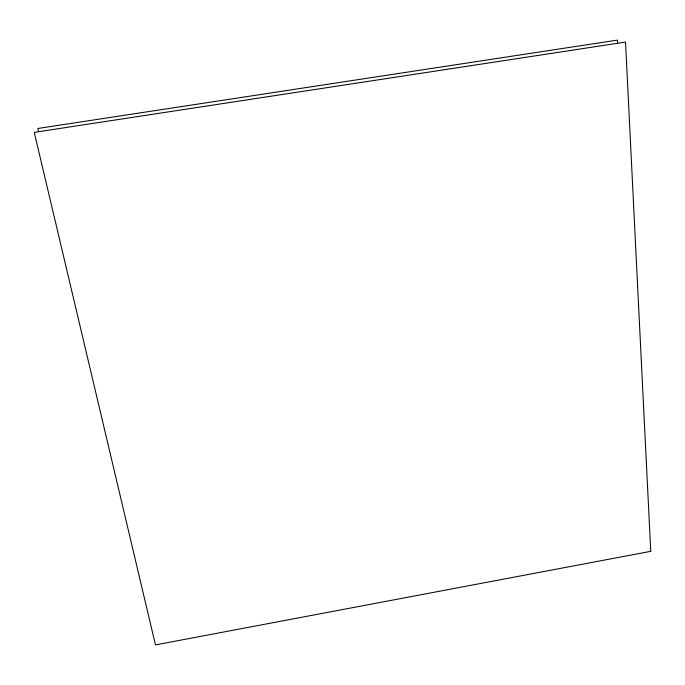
<?xml version="1.0" encoding="UTF-8"?>
<svg xmlns="http://www.w3.org/2000/svg" width="685" height="685" viewBox="0 0 685 685"><rect width="100%" height="100%" fill="white"/><g stroke="black" fill="none" stroke-linecap="round" stroke-linejoin="round"><path stroke-width="1.03" d="M38.583 131.606L37.846 128.48L617.416 40.098L617.579 43.301M650.75 551.331L155.469 644.902L34.25 132.368L625.525 42.068L650.75 551.331"/></g></svg>
